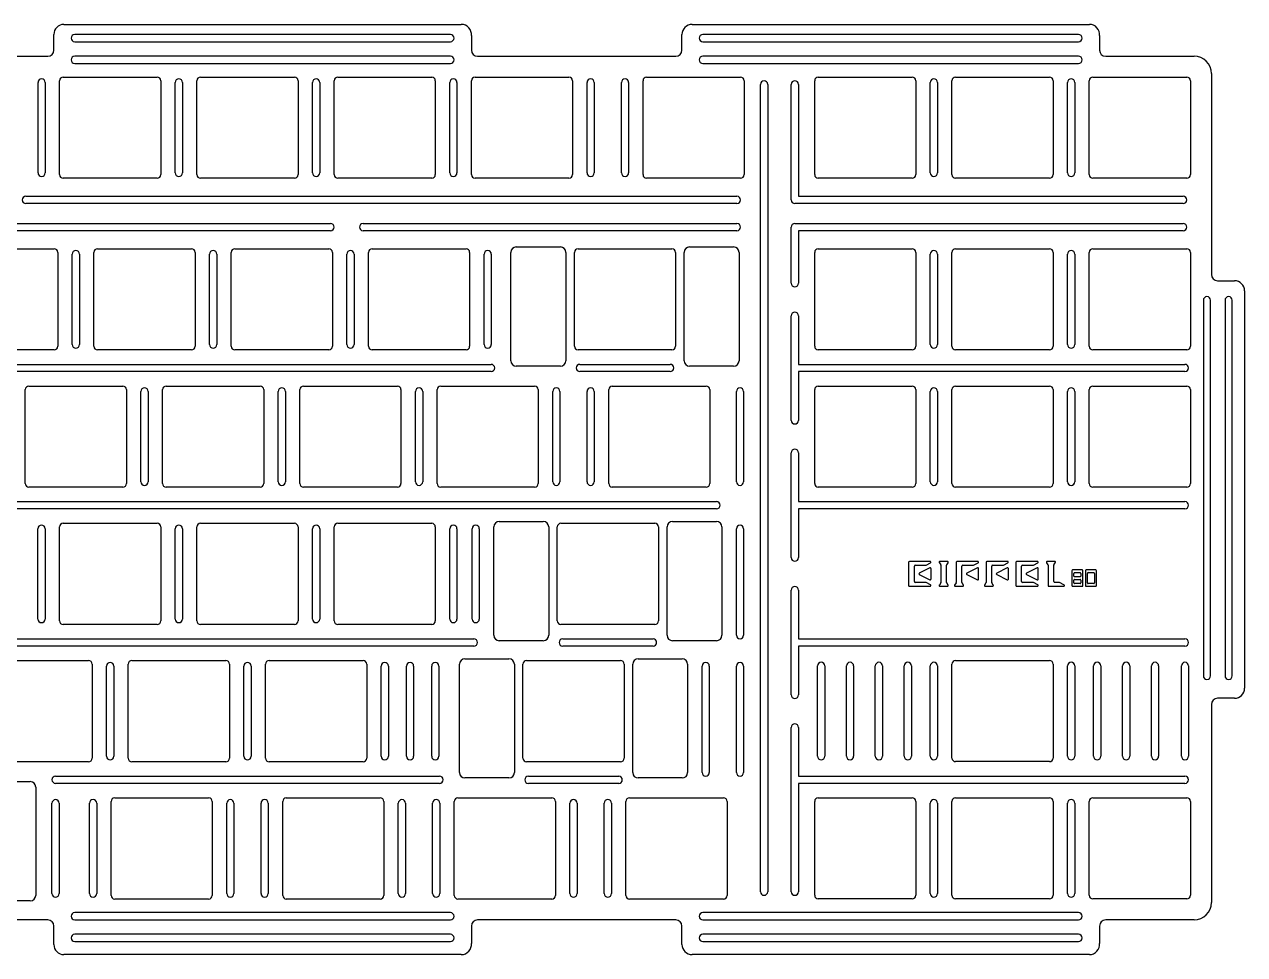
# Model space of a CAD drawing. Header units: inches. Extents: x 750 to 1517, y 67 to 386.
# Drawn here: x 938.1 to 1106.9, y 242.2 to 371 of the extents above; entities that cross this region are included whole.
import ezdxf

# ---------------------------------------------------------------- set-up
doc = ezdxf.new("R2010")
doc.units = ezdxf.units.IN
doc.header["$LTSCALE"] = 1.21
doc.header["$MEASUREMENT"] = 0
doc.layers.get('0').update_dxf_attribs({"linetype": 'CONTINUOUS'})

msp = doc.modelspace()

# ---------------------------------------------------------------- linework, layer by layer
at = {"color": 7, "linetype": 'Continuous'}
for p, q in [((943.53, 370.98), (998.53, 370.98)), ((1030.47, 370.98), (1085.47, 370.98)), ((942.13, 367.43), (942.13, 369.58)), ((997.02, 369.58), (945.02, 369.58)), ((945.02, 368.58), (997.02, 368.58)), ((999.92, 369.43), (999.92, 367.43)), ((1029.07, 367.43), (1029.07, 369.58)), ((1083.96, 369.58), (1031.96, 369.58)), ((1031.96, 368.58), (1083.96, 368.58)), ((1086.86, 369.42), (1086.86, 367.43)), ((915.84, 366.58), (941.28, 366.58)), ((997.02, 366.58), (945.02, 366.58)), ((1000.77, 366.58), (1028.22, 366.58)), ((1083.96, 366.58), (1031.96, 366.58)), ((1087.71, 366.58), (1099.94, 366.58)), ((945.02, 365.58), (997.02, 365.58)), ((1031.96, 365.58), (1083.96, 365.58)), ((942.93, 350.18), (942.93, 363.18)), ((943.43, 363.68), (956.43, 363.68)), ((956.93, 363.18), (956.93, 350.18)), ((961.93, 350.18), (961.93, 363.18)), ((962.43, 363.68), (975.43, 363.68)), ((975.93, 363.18), (975.93, 350.18)), ((980.93, 350.18), (980.93, 363.18)), ((981.43, 363.68), (994.43, 363.68)), ((994.93, 363.18), (994.93, 350.18)), ((999.93, 350.18), (999.93, 363.18)), ((1000.43, 363.68), (1013.43, 363.68)), ((1013.93, 363.18), (1013.93, 350.18)), ((1023.68, 350.18), (1023.68, 363.18)), ((1024.18, 363.68), (1037.18, 363.68)), ((1037.68, 363.18), (1037.68, 350.18)), ((1047.44, 350.18), (1047.44, 363.18)), ((1047.94, 363.68), (1060.94, 363.68)), ((1061.44, 363.18), (1061.44, 350.18)), ((1066.44, 350.18), (1066.44, 363.18)), ((1066.94, 363.68), (1079.94, 363.68)), ((1080.44, 363.18), (1080.44, 350.18)), ((1085.44, 350.18), (1085.44, 363.18)), ((1085.94, 363.68), (1098.94, 363.68)), ((1099.44, 363.18), (1099.44, 350.18)), ((1102.34, 364.18), (1102.34, 336.35)), ((939.94, 350.43), (939.94, 362.93)), ((940.94, 362.93), (940.94, 350.43)), ((958.93, 350.43), (958.93, 362.93)), ((959.93, 362.93), (959.93, 350.43)), ((977.93, 350.43), (977.93, 362.93)), ((978.93, 362.93), (978.93, 350.43)), ((996.93, 350.43), (996.93, 362.93)), ((997.93, 362.93), (997.93, 350.43)), ((1015.93, 350.43), (1015.93, 362.93)), ((1016.93, 362.93), (1016.93, 350.43)), ((1020.69, 350.43), (1020.69, 362.93)), ((1021.69, 362.93), (1021.69, 350.43)), ((1039.93, 250.93), (1039.93, 362.68)), ((1040.93, 362.68), (1040.93, 250.93)), ((1044.19, 346.68), (1044.19, 362.68)), ((1045.19, 362.68), (1045.19, 347.18)), ((1063.44, 350.43), (1063.44, 362.93)), ((1064.44, 362.93), (1064.44, 350.43)), ((1082.44, 350.43), (1082.44, 362.93)), ((1083.44, 362.93), (1083.44, 350.43)), ((956.43, 349.68), (943.43, 349.68)), ((975.43, 349.68), (962.43, 349.68)), ((994.43, 349.68), (981.43, 349.68)), ((1013.43, 349.68), (1000.43, 349.68)), ((1037.18, 349.68), (1024.18, 349.68)), ((1060.94, 349.68), (1047.94, 349.68)), ((1079.94, 349.68), (1066.94, 349.68)), ((1098.94, 349.68), (1085.94, 349.68)), ((938.26, 347.18), (1036.68, 347.18)), ((1045.19, 347.18), (1098.44, 347.18)), ((1036.68, 346.18), (938.26, 346.18)), ((1098.44, 346.18), (1044.69, 346.18)), ((891.59, 343.42), (980.43, 343.42)), ((984.93, 343.42), (1036.68, 343.42)), ((1044.19, 335.15), (1044.19, 342.92)), ((1044.69, 343.42), (1098.44, 343.42)), ((980.43, 342.42), (891.59, 342.42)), ((1036.68, 342.42), (984.93, 342.42)), ((1098.44, 342.42), (1045.19, 342.42)), ((1045.19, 342.42), (1045.19, 335.15)), ((929.18, 339.92), (942.18, 339.92)), ((948.18, 339.92), (961.18, 339.92)), ((967.18, 339.92), (980.18, 339.92)), ((986.18, 339.92), (999.18, 339.92)), ((1006.14, 340.17), (1012.24, 340.17)), ((1014.68, 339.92), (1027.68, 339.92)), ((1030.12, 340.17), (1036.22, 340.17)), ((1047.94, 339.92), (1060.94, 339.92)), ((1066.94, 339.92), (1079.94, 339.92)), ((1085.94, 339.92), (1098.94, 339.92)), ((942.68, 339.42), (942.68, 326.42)), ((944.68, 326.67), (944.68, 339.17)), ((945.68, 339.17), (945.68, 326.67)), ((947.68, 326.42), (947.68, 339.42)), ((961.68, 339.42), (961.68, 326.42)), ((963.68, 326.67), (963.68, 339.17)), ((964.68, 339.17), (964.68, 326.67)), ((966.68, 326.42), (966.68, 339.42)), ((980.68, 339.42), (980.68, 326.42)), ((982.68, 326.67), (982.68, 339.17)), ((983.68, 339.17), (983.68, 326.67)), ((985.68, 326.42), (985.68, 339.42)), ((999.68, 339.42), (999.68, 326.42)), ((1001.68, 326.67), (1001.68, 339.17)), ((1002.68, 339.17), (1002.68, 326.67)), ((1005.39, 324.42), (1005.39, 339.42)), ((1012.99, 339.42), (1012.99, 324.42)), ((1014.18, 326.42), (1014.18, 339.42)), ((1028.18, 339.42), (1028.18, 326.42)), ((1029.37, 324.42), (1029.37, 339.42)), ((1036.97, 339.42), (1036.97, 324.42)), ((1047.44, 326.42), (1047.44, 339.42)), ((1061.44, 339.42), (1061.44, 326.42)), ((1063.44, 326.67), (1063.44, 339.17)), ((1064.44, 339.17), (1064.44, 326.67)), ((1066.44, 326.42), (1066.44, 339.42)), ((1080.44, 339.42), (1080.44, 326.42)), ((1082.44, 326.67), (1082.44, 339.17)), ((1083.44, 339.17), (1083.44, 326.67)), ((1085.44, 326.42), (1085.44, 339.42)), ((1099.44, 339.42), (1099.44, 326.42)), ((1044.69, 334.65), (1044.69, 334.65)), ((1103.19, 335.5), (1105.54, 335.5)), ((1101.23, 332.8), (1101.23, 280.8)), ((1102.23, 280.8), (1102.23, 332.8)), ((1104.23, 332.8), (1104.23, 280.8)), ((1105.23, 280.8), (1105.23, 332.8)), ((1106.94, 334.1), (1106.94, 279.1)), ((1044.19, 316.17), (1044.19, 330.65)), ((1045.19, 330.65), (1045.19, 323.92)), ((942.18, 325.92), (929.18, 325.92)), ((961.18, 325.92), (948.18, 325.92)), ((980.18, 325.92), (967.18, 325.92)), ((999.18, 325.92), (986.18, 325.92)), ((1027.68, 325.92), (1014.68, 325.92)), ((1060.94, 325.92), (1047.94, 325.92)), ((1079.94, 325.92), (1066.94, 325.92)), ((1098.94, 325.92), (1085.94, 325.92)), ((927.18, 323.92), (1002.65, 323.92)), ((1002.65, 322.92), (927.18, 322.92)), ((1012.24, 323.67), (1006.14, 323.67)), ((1014.93, 323.92), (1027.43, 323.92)), ((1027.43, 322.92), (1014.93, 322.92)), ((1036.22, 323.67), (1030.12, 323.67)), ((1045.19, 323.92), (1098.69, 323.92)), ((1098.69, 322.92), (1045.19, 322.92)), ((1045.19, 322.92), (1045.19, 316.17)), ((938.68, 320.92), (951.68, 320.92)), ((957.68, 320.92), (970.68, 320.92)), ((976.68, 320.92), (989.68, 320.92)), ((995.68, 320.92), (1008.68, 320.92)), ((1019.43, 320.92), (1032.43, 320.92)), ((1047.94, 320.92), (1060.94, 320.92)), ((1066.94, 320.92), (1079.94, 320.92)), ((1085.94, 320.92), (1098.94, 320.92)), ((938.18, 307.42), (938.18, 320.42)), ((952.18, 320.42), (952.18, 307.42)), ((954.18, 307.67), (954.18, 320.17)), ((955.18, 320.17), (955.18, 307.67)), ((957.18, 307.42), (957.18, 320.42)), ((971.18, 320.42), (971.18, 307.42)), ((973.18, 307.67), (973.18, 320.17)), ((974.18, 320.17), (974.18, 307.67)), ((976.18, 307.42), (976.18, 320.42)), ((990.18, 320.42), (990.18, 307.42)), ((992.18, 307.67), (992.18, 320.17)), ((993.18, 320.17), (993.18, 307.67)), ((995.18, 307.42), (995.18, 320.42)), ((1009.18, 320.42), (1009.18, 307.42)), ((1011.18, 307.67), (1011.18, 320.17)), ((1012.18, 320.17), (1012.18, 307.67)), ((1015.93, 307.67), (1015.93, 320.17)), ((1016.93, 320.17), (1016.93, 307.67)), ((1018.93, 307.42), (1018.93, 320.42)), ((1032.93, 320.42), (1032.93, 307.42)), ((1036.6, 307.67), (1036.6, 320.17)), ((1037.6, 320.17), (1037.6, 307.67)), ((1047.44, 307.42), (1047.44, 320.42)), ((1061.44, 320.42), (1061.44, 307.42)), ((1063.44, 307.67), (1063.44, 320.17)), ((1064.44, 320.17), (1064.44, 307.67)), ((1066.44, 307.42), (1066.44, 320.42)), ((1080.44, 320.42), (1080.44, 307.42)), ((1082.44, 307.67), (1082.44, 320.17)), ((1083.44, 320.17), (1083.44, 307.67)), ((1085.44, 307.42), (1085.44, 320.42)), ((1099.44, 320.42), (1099.44, 307.42)), ((1044.19, 297.17), (1044.19, 311.67)), ((1045.19, 311.67), (1045.19, 304.92)), ((951.68, 306.92), (938.68, 306.92)), ((970.68, 306.92), (957.68, 306.92)), ((989.68, 306.92), (976.68, 306.92)), ((1008.68, 306.92), (995.68, 306.92)), ((1032.43, 306.92), (1019.43, 306.92)), ((1060.94, 306.92), (1047.94, 306.92)), ((1079.94, 306.92), (1066.94, 306.92)), ((1098.94, 306.92), (1085.94, 306.92)), ((887.18, 304.92), (1033.85, 304.92)), ((1045.19, 304.92), (1098.69, 304.92)), ((1033.85, 303.92), (887.18, 303.92)), ((1098.69, 303.92), (1045.19, 303.92)), ((1045.19, 303.92), (1045.19, 297.17)), ((939.93, 288.67), (939.93, 301.17)), ((940.93, 301.17), (940.93, 288.67)), ((942.93, 288.42), (942.93, 301.42)), ((943.43, 301.92), (956.43, 301.92)), ((956.93, 301.42), (956.93, 288.42)), ((958.93, 288.67), (958.93, 301.17)), ((959.93, 301.17), (959.93, 288.67)), ((961.93, 288.42), (961.93, 301.42)), ((962.43, 301.92), (975.43, 301.92)), ((975.93, 301.42), (975.93, 288.42)), ((977.93, 288.67), (977.93, 301.17)), ((978.93, 301.17), (978.93, 288.67)), ((980.93, 288.42), (980.93, 301.42)), ((981.43, 301.92), (994.43, 301.92)), ((994.93, 301.42), (994.93, 288.42)), ((996.93, 288.67), (996.93, 301.17)), ((997.93, 301.17), (997.93, 288.67)), ((1000.02, 288.67), (1000.02, 301.17)), ((1001.02, 301.17), (1001.02, 288.67)), ((1003.02, 286.42), (1003.02, 301.42)), ((1003.77, 302.17), (1009.87, 302.17)), ((1010.62, 301.42), (1010.62, 286.42)), ((1011.81, 288.42), (1011.81, 301.42)), ((1012.31, 301.92), (1025.31, 301.92)), ((1025.81, 301.42), (1025.81, 288.42)), ((1027, 286.42), (1027, 301.42)), ((1027.75, 302.17), (1033.85, 302.17)), ((1034.6, 301.42), (1034.6, 286.42)), ((1036.6, 286.42), (1036.6, 301.17)), ((1037.6, 301.17), (1037.6, 286.42)), ((1060.44, 296.53), (1060.44, 293.32)), ((1063.42, 296.64), (1060.55, 296.64)), ((1061.23, 293.85), (1061.23, 296)), ((1061.34, 296.11), (1062.81, 296.11)), ((1063.38, 295.75), (1061.92, 295.02)), ((1062.86, 296.13), (1063.47, 296.43)), ((1063.54, 294.19), (1063.54, 295.65)), ((1064.69, 296.47), (1064.88, 296.19)), ((1065.81, 296.64), (1064.78, 296.64)), ((1064.9, 296.13), (1064.9, 293.72)), ((1065.69, 293.72), (1065.69, 296.13)), ((1065.71, 296.19), (1065.9, 296.47)), ((1067.02, 296.53), (1067.02, 293.72)), ((1070.01, 296.64), (1067.13, 296.64)), ((1067.81, 293.72), (1067.81, 296)), ((1067.93, 296.11), (1069.39, 296.11)), ((1069.96, 295.75), (1068.5, 295.02)), ((1069.44, 296.13), (1070.06, 296.43)), ((1070.12, 294.19), (1070.12, 295.65)), ((1071.15, 296.53), (1071.15, 293.72)), ((1074.13, 296.64), (1071.26, 296.64)), ((1071.94, 293.72), (1071.94, 296)), ((1072.05, 296.11), (1073.52, 296.11)), ((1074.08, 295.75), (1072.63, 295.02)), ((1073.57, 296.13), (1074.18, 296.43)), ((1074.25, 294.19), (1074.25, 295.65)), ((1075.28, 296.53), (1075.28, 293.32)), ((1078.26, 296.64), (1075.39, 296.64)), ((1076.07, 293.85), (1076.07, 296)), ((1076.18, 296.11), (1077.65, 296.11)), ((1078.21, 295.75), (1076.75, 295.02)), ((1077.7, 296.13), (1078.31, 296.43)), ((1078.37, 294.19), (1078.37, 295.65)), ((1079.52, 296.47), (1079.71, 296.19)), ((1080.65, 296.64), (1079.62, 296.64)), ((1079.73, 296.13), (1079.73, 293.32)), ((1080.53, 293.85), (1080.53, 296.13)), ((1080.55, 296.19), (1080.74, 296.47)), ((1061.92, 294.82), (1063.38, 294.09)), ((1068.5, 294.82), (1069.96, 294.09)), ((1072.63, 294.82), (1074.08, 294.09)), ((1076.75, 294.82), (1078.21, 294.09)), ((1083.03, 295.36), (1083.03, 293.32)), ((1084.45, 295.47), (1083.14, 295.47)), ((1083.3, 294.62), (1083.3, 294.99)), ((1083.3, 293.69), (1083.3, 294.05)), ((1083.41, 295.1), (1084.17, 295.1)), ((1084.17, 294.51), (1083.41, 294.51)), ((1083.41, 294.16), (1084.17, 294.16)), ((1084.28, 294.99), (1084.28, 294.62)), ((1084.28, 294.05), (1084.28, 293.69)), ((1084.56, 293.32), (1084.56, 295.36)), ((1084.91, 295.36), (1084.91, 293.32)), ((1086.33, 295.47), (1085.02, 295.47)), ((1085.18, 293.69), (1085.18, 294.99)), ((1085.29, 295.1), (1086.05, 295.1)), ((1086.17, 294.99), (1086.17, 293.69)), ((1086.44, 293.32), (1086.44, 295.36)), ((1044.19, 278.17), (1044.19, 292.67)), ((1045.19, 292.67), (1045.19, 285.92)), ((1060.55, 293.2), (1063.42, 293.2)), ((1062.81, 293.73), (1061.34, 293.73)), ((1063.47, 293.42), (1062.86, 293.72)), ((1064.88, 293.66), (1064.69, 293.38)), ((1064.78, 293.2), (1065.81, 293.2)), ((1065.9, 293.38), (1065.71, 293.66)), ((1067, 293.66), (1066.81, 293.38)), ((1066.9, 293.2), (1067.93, 293.2)), ((1068.02, 293.38), (1067.83, 293.66)), ((1071.13, 293.66), (1070.94, 293.38)), ((1071.03, 293.2), (1072.06, 293.2)), ((1072.15, 293.38), (1071.96, 293.66)), ((1075.39, 293.2), (1078.26, 293.2)), ((1077.65, 293.73), (1076.18, 293.73)), ((1078.31, 293.42), (1077.7, 293.72)), ((1079.85, 293.2), (1081.89, 293.2)), ((1081.27, 293.73), (1080.64, 293.73)), ((1081.94, 293.42), (1081.32, 293.72)), ((1083.14, 293.2), (1084.45, 293.2)), ((1084.17, 293.58), (1083.41, 293.58)), ((1085.02, 293.2), (1086.33, 293.2)), ((1086.05, 293.58), (1085.29, 293.58)), ((956.43, 287.92), (943.43, 287.92)), ((975.43, 287.92), (962.43, 287.92)), ((994.43, 287.92), (981.43, 287.92)), ((1025.31, 287.92), (1012.31, 287.92)), ((927.18, 285.92), (1000.27, 285.92)), ((1009.87, 285.67), (1003.77, 285.67)), ((1012.56, 285.92), (1025.06, 285.92)), ((1033.85, 285.67), (1027.75, 285.67)), ((1045.19, 285.92), (1098.69, 285.92)), ((1000.27, 284.92), (927.18, 284.92)), ((1025.06, 284.92), (1012.56, 284.92)), ((1098.69, 284.92), (1045.19, 284.92)), ((1045.19, 284.92), (1045.19, 278.17)), ((933.93, 282.92), (946.93, 282.92)), ((947.43, 282.42), (947.43, 269.42)), ((949.43, 269.67), (949.43, 282.17)), ((950.43, 282.17), (950.43, 269.67)), ((952.43, 269.42), (952.43, 282.42)), ((952.93, 282.92), (965.93, 282.92)), ((966.43, 282.42), (966.43, 269.42)), ((968.43, 269.67), (968.43, 282.17)), ((969.43, 282.17), (969.43, 269.67)), ((971.43, 269.42), (971.43, 282.42)), ((971.93, 282.92), (984.93, 282.92)), ((985.43, 282.42), (985.43, 269.42)), ((987.43, 269.67), (987.43, 282.17)), ((988.43, 282.17), (988.43, 269.67)), ((990.93, 269.67), (990.93, 282.17)), ((991.93, 282.17), (991.93, 269.67)), ((994.43, 269.67), (994.43, 282.17)), ((995.43, 282.17), (995.43, 269.67)), ((998.27, 267.42), (998.27, 282.42)), ((999.02, 283.17), (1005.12, 283.17)), ((1005.87, 282.42), (1005.87, 267.42)), ((1007.06, 269.42), (1007.06, 282.42)), ((1007.56, 282.92), (1020.56, 282.92)), ((1021.06, 282.42), (1021.06, 269.42)), ((1022.25, 267.42), (1022.25, 282.42)), ((1023, 283.17), (1029.1, 283.17)), ((1029.85, 282.42), (1029.85, 267.42)), ((1031.85, 267.42), (1031.85, 282.17)), ((1032.85, 282.17), (1032.85, 267.42)), ((1036.6, 267.42), (1036.6, 282.17)), ((1037.6, 282.17), (1037.6, 267.42)), ((1047.83, 269.68), (1047.83, 282.18)), ((1048.83, 282.18), (1048.83, 269.68)), ((1051.83, 269.68), (1051.83, 282.18)), ((1052.83, 282.18), (1052.83, 269.68)), ((1055.83, 269.68), (1055.83, 282.18)), ((1056.83, 282.18), (1056.83, 269.68)), ((1059.83, 269.68), (1059.83, 282.18)), ((1060.83, 282.18), (1060.83, 269.68)), ((1063.44, 269.68), (1063.44, 282.18)), ((1064.44, 282.18), (1064.44, 269.68)), ((1066.44, 269.43), (1066.44, 282.43)), ((1066.94, 282.93), (1079.94, 282.93)), ((1080.44, 282.43), (1080.44, 269.43)), ((1082.44, 269.68), (1082.44, 282.18)), ((1083.44, 282.18), (1083.44, 269.68)), ((1086.04, 269.68), (1086.04, 282.18)), ((1087.04, 282.18), (1087.04, 269.68)), ((1090.04, 269.68), (1090.04, 282.18)), ((1091.04, 282.18), (1091.04, 269.68)), ((1094.04, 269.68), (1094.04, 282.18)), ((1095.04, 282.18), (1095.04, 269.68)), ((1098.19, 269.68), (1098.19, 282.18)), ((1099.19, 282.18), (1099.19, 269.68)), ((1105.54, 277.7), (1103.19, 277.7)), ((1102.34, 276.85), (1102.34, 249.43)), ((1044.19, 250.93), (1044.19, 273.67)), ((1045.19, 273.67), (1045.19, 266.93)), ((946.93, 268.92), (933.93, 268.92)), ((965.93, 268.92), (952.93, 268.92)), ((984.93, 268.92), (971.93, 268.92)), ((1020.56, 268.92), (1007.56, 268.92)), ((1079.94, 268.93), (1066.94, 268.93)), ((942.37, 266.93), (995.52, 266.93)), ((1007.81, 266.92), (1020.31, 266.92)), ((1045.19, 266.93), (1098.69, 266.93)), ((932.77, 266.17), (938.87, 266.17)), ((939.62, 265.42), (939.62, 250.42)), ((995.52, 265.93), (942.37, 265.93)), ((1005.12, 266.67), (999.02, 266.67)), ((1020.31, 265.92), (1007.81, 265.92)), ((1029.1, 266.67), (1023, 266.67)), ((1098.69, 265.93), (1045.19, 265.93)), ((1045.19, 265.93), (1045.19, 250.93)), ((950.56, 263.92), (963.56, 263.92)), ((974.31, 263.92), (987.31, 263.92)), ((998.06, 263.92), (1011.06, 263.92)), ((1021.81, 263.92), (1034.81, 263.92)), ((1047.94, 263.93), (1060.94, 263.93)), ((1066.94, 263.93), (1079.94, 263.93)), ((1085.94, 263.93), (1098.94, 263.93)), ((941.87, 250.67), (941.87, 263.17)), ((942.87, 263.17), (942.87, 250.67)), ((947.06, 250.68), (947.06, 263.18)), ((948.06, 263.18), (948.06, 250.68)), ((950.06, 250.42), (950.06, 263.42)), ((964.06, 263.42), (964.06, 250.42)), ((966.06, 250.67), (966.06, 263.17)), ((967.06, 263.17), (967.06, 250.67)), ((970.81, 250.68), (970.81, 263.18)), ((971.81, 263.18), (971.81, 250.68)), ((973.81, 250.42), (973.81, 263.42)), ((987.81, 263.42), (987.81, 250.42)), ((989.81, 250.67), (989.81, 263.17)), ((990.81, 263.17), (990.81, 250.67)), ((994.56, 250.68), (994.56, 263.18)), ((995.56, 263.18), (995.56, 250.68)), ((997.56, 250.42), (997.56, 263.42)), ((1011.56, 263.42), (1011.56, 250.42)), ((1013.56, 250.67), (1013.56, 263.17)), ((1014.56, 263.17), (1014.56, 250.67)), ((1018.31, 250.68), (1018.31, 263.18)), ((1019.31, 263.18), (1019.31, 250.68)), ((1021.31, 250.42), (1021.31, 263.42)), ((1035.31, 263.42), (1035.31, 250.42)), ((1047.44, 250.43), (1047.44, 263.43)), ((1061.44, 263.43), (1061.44, 250.43)), ((1063.44, 250.68), (1063.44, 263.18)), ((1064.44, 263.18), (1064.44, 250.68)), ((1066.44, 250.43), (1066.44, 263.43)), ((1080.44, 263.43), (1080.44, 250.43)), ((1082.44, 250.68), (1082.44, 263.18)), ((1083.44, 263.18), (1083.44, 250.68)), ((1085.44, 250.43), (1085.44, 263.43)), ((1099.44, 263.43), (1099.44, 250.43)), ((938.87, 249.67), (932.77, 249.67)), ((963.56, 249.92), (950.56, 249.92)), ((987.31, 249.92), (974.31, 249.92)), ((1011.06, 249.92), (998.06, 249.92)), ((1034.81, 249.92), (1021.81, 249.92)), ((1060.94, 249.93), (1047.94, 249.93)), ((1079.94, 249.93), (1066.94, 249.93)), ((1098.94, 249.93), (1085.94, 249.93)), ((941.28, 247.03), (915.84, 247.03)), ((997.02, 248.03), (945.02, 248.03)), ((945.02, 247.03), (997.02, 247.03)), ((1028.22, 247.03), (1000.77, 247.03)), ((1083.96, 248.03), (1031.96, 248.03)), ((1031.96, 247.03), (1083.96, 247.03)), ((1099.94, 247.03), (1087.71, 247.03)), ((942.13, 243.63), (942.13, 246.18)), ((997.02, 245.03), (945.02, 245.03)), ((999.92, 246.18), (999.92, 243.78)), ((1029.07, 243.63), (1029.07, 246.18)), ((1083.96, 245.03), (1031.96, 245.03)), ((1086.86, 246.18), (1086.86, 243.78)), ((945.02, 244.03), (997.02, 244.03)), ((1031.96, 244.03), (1083.96, 244.03)), ((998.53, 242.23), (943.53, 242.23)), ((1085.47, 242.23), (1030.47, 242.23))]:
    msp.add_line(p, q, dxfattribs=at)
for centre, radius, start, end in [((943.53, 369.58), 1.4, 90, 180), ((998.53, 369.58), 1.4, 353.7976, 90), ((1030.47, 369.58), 1.4, 90, 180), ((1085.47, 369.58), 1.4, 354.0081, 90), ((945.02, 369.08), 0.5, 90, 270), ((997.02, 369.08), 0.5, 270, 90), ((1031.96, 369.08), 0.5, 90, 270), ((1083.96, 369.08), 0.5, 270, 90), ((941.28, 367.43), 0.85, 270, 0), ((945.02, 366.08), 0.5, 90, 270), ((997.02, 366.08), 0.5, 270, 90), ((1000.77, 367.43), 0.85, 180, 270), ((1028.22, 367.43), 0.85, 270, 0), ((1031.96, 366.08), 0.5, 90, 270), ((1083.96, 366.08), 0.5, 270, 90), ((1087.71, 367.43), 0.85, 180, 270), ((1099.94, 364.18), 2.4, 0, 90), ((940.44, 362.93), 0.5, 0, 180), ((943.43, 363.18), 0.5, 90, 180), ((956.43, 363.18), 0.5, 0, 90), ((959.43, 362.93), 0.5, 0, 180), ((962.43, 363.18), 0.5, 90, 180), ((975.43, 363.18), 0.5, 0, 90), ((978.43, 362.93), 0.5, 0, 180), ((981.43, 363.18), 0.5, 90, 180), ((994.43, 363.18), 0.5, 0, 90), ((997.43, 362.93), 0.5, 0, 180), ((1000.43, 363.18), 0.5, 90, 180), ((1013.43, 363.18), 0.5, 0, 90), ((1016.43, 362.93), 0.5, 0, 180), ((1021.19, 362.93), 0.5, 0, 180), ((1024.18, 363.18), 0.5, 90, 180), ((1037.18, 363.18), 0.5, 0, 90), ((1040.43, 362.68), 0.5, 0, 180), ((1044.69, 362.68), 0.5, 0, 180), ((1047.94, 363.18), 0.5, 90, 180), ((1060.94, 363.18), 0.5, 0, 90), ((1063.94, 362.93), 0.5, 0, 180), ((1066.94, 363.18), 0.5, 90, 180), ((1079.94, 363.18), 0.5, 0, 90), ((1082.94, 362.93), 0.5, 0, 180), ((1085.94, 363.18), 0.5, 90, 180), ((1098.94, 363.18), 0.5, 0, 90), ((940.44, 350.43), 0.5, 180, 0), ((943.43, 350.18), 0.5, 180, 270), ((956.43, 350.18), 0.5, 270, 0), ((959.43, 350.43), 0.5, 180, 0), ((962.43, 350.18), 0.5, 180, 270), ((975.43, 350.18), 0.5, 270, 0), ((978.43, 350.43), 0.5, 180, 0), ((981.43, 350.18), 0.5, 180, 270), ((994.43, 350.18), 0.5, 270, 0), ((997.43, 350.43), 0.5, 180, 0), ((1000.43, 350.18), 0.5, 180, 270), ((1013.43, 350.18), 0.5, 270, 0), ((1016.43, 350.43), 0.5, 180, 0), ((1021.19, 350.43), 0.5, 180, 0), ((1024.18, 350.18), 0.5, 180, 270), ((1037.18, 350.18), 0.5, 270, 0), ((1047.94, 350.18), 0.5, 180, 270), ((1060.94, 350.18), 0.5, 270, 0), ((1063.94, 350.43), 0.5, 180, 0), ((1066.94, 350.18), 0.5, 180, 270), ((1079.94, 350.18), 0.5, 270, 0), ((1082.94, 350.43), 0.5, 180, 0), ((1085.94, 350.18), 0.5, 180, 270), ((1098.94, 350.18), 0.5, 270, 0), ((938.26, 346.68), 0.5, 90, 270), ((1036.68, 346.68), 0.5, 270, 90), ((1044.69, 346.68), 0.5, 180, 270), ((1098.44, 346.68), 0.5, 270, 90), ((980.43, 342.92), 0.5, 270, 90), ((984.93, 342.92), 0.5, 90, 270), ((1036.68, 342.92), 0.5, 270, 90), ((1044.69, 342.92), 0.5, 90, 180), ((1098.44, 342.92), 0.5, 270, 90), ((942.18, 339.42), 0.5, 0, 90), ((945.18, 339.17), 0.5, 0, 180), ((948.18, 339.42), 0.5, 90, 180), ((961.18, 339.42), 0.5, 0, 90), ((964.18, 339.17), 0.5, 0, 180), ((967.18, 339.42), 0.5, 90, 180), ((980.18, 339.42), 0.5, 0, 90), ((983.18, 339.17), 0.5, 0, 180), ((986.18, 339.42), 0.5, 90, 180), ((999.18, 339.42), 0.5, 0, 90), ((1002.18, 339.17), 0.5, 0, 180), ((1006.14, 339.42), 0.75, 90, 180), ((1012.24, 339.42), 0.75, 0, 90), ((1014.68, 339.42), 0.5, 90, 180), ((1027.68, 339.42), 0.5, 0, 90), ((1030.12, 339.42), 0.75, 90, 180), ((1036.22, 339.42), 0.75, 0, 90), ((1047.94, 339.42), 0.5, 90, 180), ((1060.94, 339.42), 0.5, 0, 90), ((1063.94, 339.17), 0.5, 0, 180), ((1066.94, 339.42), 0.5, 90, 180), ((1079.94, 339.42), 0.5, 0, 90), ((1082.94, 339.17), 0.5, 0, 180), ((1085.94, 339.42), 0.5, 90, 180), ((1098.94, 339.42), 0.5, 0, 90), ((1103.19, 336.35), 0.85, 180, 270), ((1044.69, 335.15), 0.5, 180, 270), ((1044.69, 335.15), 0.5, 270, 0), ((1105.54, 334.1), 1.4, 0, 90), ((1101.73, 332.8), 0.5, 0, 180), ((1104.73, 332.8), 0.5, 0, 180), ((1044.69, 330.65), 0.5, 0, 180), ((942.18, 326.42), 0.5, 270, 0), ((945.18, 326.67), 0.5, 180, 0), ((948.18, 326.42), 0.5, 180, 270), ((961.18, 326.42), 0.5, 270, 0), ((964.18, 326.67), 0.5, 180, 0), ((967.18, 326.42), 0.5, 180, 270), ((980.18, 326.42), 0.5, 270, 0), ((983.18, 326.67), 0.5, 180, 0), ((986.18, 326.42), 0.5, 180, 270), ((999.18, 326.42), 0.5, 270, 0), ((1002.18, 326.67), 0.5, 180, 0), ((1014.68, 326.42), 0.5, 180, 270), ((1027.68, 326.42), 0.5, 270, 0), ((1047.94, 326.42), 0.5, 180, 270), ((1060.94, 326.42), 0.5, 270, 0), ((1063.94, 326.67), 0.5, 180, 0), ((1066.94, 326.42), 0.5, 180, 270), ((1079.94, 326.42), 0.5, 270, 0), ((1082.94, 326.67), 0.5, 180, 0), ((1085.94, 326.42), 0.5, 180, 270), ((1098.94, 326.42), 0.5, 270, 0), ((1006.14, 324.42), 0.75, 180, 270), ((1012.24, 324.42), 0.75, 270, 0), ((1030.12, 324.42), 0.75, 180, 270), ((1036.22, 324.42), 0.75, 270, 0), ((1002.65, 323.42), 0.5, 270, 90), ((1014.93, 323.42), 0.5, 90, 270), ((1027.43, 323.42), 0.5, 270, 90), ((1098.69, 323.42), 0.5, 270, 90), ((938.68, 320.42), 0.5, 90, 180), ((951.68, 320.42), 0.5, 0, 90), ((957.68, 320.42), 0.5, 90, 180), ((970.68, 320.42), 0.5, 0, 90), ((976.68, 320.42), 0.5, 90, 180), ((989.68, 320.42), 0.5, 0, 90), ((995.68, 320.42), 0.5, 90, 180), ((1008.68, 320.42), 0.5, 0, 90), ((1019.43, 320.42), 0.5, 90, 180), ((1032.43, 320.42), 0.5, 0, 90), ((1047.94, 320.42), 0.5, 90, 180), ((1060.94, 320.42), 0.5, 0, 90), ((1066.94, 320.42), 0.5, 90, 180), ((1079.94, 320.42), 0.5, 0, 90), ((1085.94, 320.42), 0.5, 90, 180), ((1098.94, 320.42), 0.5, 0, 90), ((954.68, 320.17), 0.5, 0, 180), ((973.68, 320.17), 0.5, 0, 180), ((992.68, 320.17), 0.5, 0, 180), ((1011.68, 320.17), 0.5, 0, 180), ((1016.43, 320.17), 0.5, 0, 180), ((1037.1, 320.17), 0.5, 0, 180), ((1063.94, 320.17), 0.5, 0, 180), ((1082.94, 320.17), 0.5, 0, 180), ((1044.69, 316.17), 0.5, 180, 0), ((1044.69, 311.67), 0.5, 0, 180), ((938.68, 307.42), 0.5, 180, 270), ((951.68, 307.42), 0.5, 270, 0), ((954.68, 307.67), 0.5, 180, 0), ((957.68, 307.42), 0.5, 180, 270), ((970.68, 307.42), 0.5, 270, 0), ((973.68, 307.67), 0.5, 180, 0), ((976.68, 307.42), 0.5, 180, 270), ((989.68, 307.42), 0.5, 270, 0), ((992.68, 307.67), 0.5, 180, 0), ((995.68, 307.42), 0.5, 180, 270), ((1008.68, 307.42), 0.5, 270, 0), ((1011.68, 307.67), 0.5, 180, 0), ((1016.43, 307.67), 0.5, 180, 0), ((1019.43, 307.42), 0.5, 180, 270), ((1032.43, 307.42), 0.5, 270, 0), ((1037.1, 307.67), 0.5, 180, 0), ((1047.94, 307.42), 0.5, 180, 270), ((1060.94, 307.42), 0.5, 270, 0), ((1063.94, 307.67), 0.5, 180, 0), ((1066.94, 307.42), 0.5, 180, 270), ((1079.94, 307.42), 0.5, 270, 0), ((1082.94, 307.67), 0.5, 180, 0), ((1085.94, 307.42), 0.5, 180, 270), ((1098.94, 307.42), 0.5, 270, 0), ((1033.85, 304.42), 0.5, 270, 90), ((1098.69, 304.42), 0.5, 270, 90), ((940.43, 301.17), 0.5, 0, 180), ((943.43, 301.42), 0.5, 90, 180), ((956.43, 301.42), 0.5, 0, 90), ((959.43, 301.17), 0.5, 0, 180), ((962.43, 301.42), 0.5, 90, 180), ((975.43, 301.42), 0.5, 0, 90), ((978.43, 301.17), 0.5, 0, 180), ((981.43, 301.42), 0.5, 90, 180), ((994.43, 301.42), 0.5, 0, 90), ((997.43, 301.17), 0.5, 0, 180), ((1000.52, 301.17), 0.5, 0, 180), ((1003.77, 301.42), 0.75, 90, 180), ((1009.87, 301.42), 0.75, 0, 90), ((1012.31, 301.42), 0.5, 90, 180), ((1025.31, 301.42), 0.5, 0, 90), ((1027.75, 301.42), 0.75, 90, 180), ((1033.85, 301.42), 0.75, 0, 90), ((1037.1, 301.17), 0.5, 0, 180), ((1044.69, 297.17), 0.5, 180, 0), ((1060.55, 296.53), 0.111, 90, 180), ((1061.34, 296), 0.111, 90, 180), ((1062.81, 296.23), 0.111, 270, 296.5651), ((1063.42, 295.65), 0.111, 0, 116.5651), ((1063.42, 296.53), 0.111, 296.5651, 90), ((1064.78, 296.53), 0.111, 90, 214.5085), ((1064.79, 296.13), 0.111, 0, 34.5085), ((1065.8, 296.13), 0.111, 145.4915, 180), ((1065.81, 296.53), 0.111, 325.4915, 90), ((1067.13, 296.53), 0.111, 90, 180), ((1067.93, 296), 0.111, 90, 180), ((1069.39, 296.23), 0.111, 270, 296.5651), ((1070.01, 295.65), 0.111, 0, 116.5651), ((1070.01, 296.53), 0.111, 296.5651, 90), ((1071.26, 296.53), 0.111, 90, 180), ((1072.05, 296), 0.111, 90, 180), ((1073.52, 296.23), 0.111, 270, 296.5651), ((1074.13, 295.65), 0.111, 0, 116.5651), ((1074.13, 296.53), 0.111, 296.5651, 90), ((1075.39, 296.53), 0.111, 90, 180), ((1076.18, 296), 0.111, 90, 180), ((1077.65, 296.23), 0.111, 270, 296.5651), ((1078.26, 295.65), 0.111, 0, 116.5651), ((1078.26, 296.53), 0.111, 296.5651, 90), ((1079.62, 296.53), 0.111, 90, 214.5085), ((1079.62, 296.13), 0.111, 0, 34.5085), ((1080.64, 296.13), 0.111, 145.4915, 180), ((1080.65, 296.53), 0.111, 325.4915, 90), ((1061.97, 294.92), 0.111, 116.5651, 243.4349), ((1063.42, 294.19), 0.111, 243.4349, 0), ((1068.55, 294.92), 0.111, 116.5651, 243.4349), ((1070.01, 294.19), 0.111, 243.4349, 0), ((1072.68, 294.92), 0.111, 116.5651, 243.4349), ((1074.13, 294.19), 0.111, 243.4349, 0), ((1076.8, 294.92), 0.111, 116.5651, 243.4349), ((1078.26, 294.19), 0.111, 243.4349, 0), ((1083.14, 295.36), 0.111, 90, 180), ((1083.41, 294.99), 0.111, 90, 180), ((1083.41, 294.62), 0.111, 180, 270), ((1083.41, 294.05), 0.111, 90, 180), ((1084.17, 294.99), 0.111, 0, 90), ((1084.17, 294.62), 0.111, 270, 0), ((1084.17, 294.05), 0.111, 0, 90), ((1084.45, 295.36), 0.111, 0, 90), ((1085.02, 295.36), 0.111, 90, 180), ((1085.29, 294.99), 0.111, 90, 180), ((1086.05, 294.99), 0.111, 0, 90), ((1086.33, 295.36), 0.111, 0, 90), ((1044.69, 292.67), 0.5, 0, 180), ((1060.55, 293.32), 0.111, 180, 270), ((1061.34, 293.85), 0.111, 180, 270), ((1062.81, 293.62), 0.111, 63.4349, 90), ((1063.42, 293.32), 0.111, 270, 63.4349), ((1064.78, 293.32), 0.111, 145.4915, 270), ((1064.79, 293.72), 0.111, 325.4915, 0), ((1065.8, 293.72), 0.111, 180, 214.5085), ((1065.81, 293.32), 0.111, 270, 34.5085), ((1066.9, 293.32), 0.111, 145.4915, 270), ((1066.91, 293.72), 0.111, 325.4915, 0), ((1067.93, 293.72), 0.111, 180, 214.5085), ((1067.93, 293.32), 0.111, 270, 34.5085), ((1071.03, 293.32), 0.111, 145.4915, 270), ((1071.04, 293.72), 0.111, 325.4915, 0), ((1072.05, 293.72), 0.111, 180, 214.5085), ((1072.06, 293.32), 0.111, 270, 34.5085), ((1075.39, 293.32), 0.111, 180, 270), ((1076.18, 293.85), 0.111, 180, 270), ((1077.65, 293.62), 0.111, 63.4349, 90), ((1078.26, 293.32), 0.111, 270, 63.4349), ((1079.85, 293.32), 0.111, 180, 270), ((1080.64, 293.85), 0.111, 180, 270), ((1081.27, 293.62), 0.111, 63.4349, 90), ((1081.89, 293.32), 0.111, 270, 63.4349), ((1083.14, 293.32), 0.111, 180, 270), ((1083.41, 293.69), 0.111, 180, 270), ((1084.17, 293.69), 0.111, 270, 0), ((1084.45, 293.32), 0.111, 270, 0), ((1085.02, 293.32), 0.111, 180, 270), ((1085.29, 293.69), 0.111, 180, 270), ((1086.05, 293.69), 0.111, 270, 0), ((1086.33, 293.32), 0.111, 270, 0), ((940.43, 288.67), 0.5, 180, 0), ((943.43, 288.42), 0.5, 180, 270), ((956.43, 288.42), 0.5, 270, 0), ((959.43, 288.67), 0.5, 180, 0), ((962.43, 288.42), 0.5, 180, 270), ((975.43, 288.42), 0.5, 270, 0), ((978.43, 288.67), 0.5, 180, 0), ((981.43, 288.42), 0.5, 180, 270), ((994.43, 288.42), 0.5, 270, 0), ((997.43, 288.67), 0.5, 180, 0), ((1000.52, 288.67), 0.5, 180, 0), ((1012.31, 288.42), 0.5, 180, 270), ((1025.31, 288.42), 0.5, 270, 0), ((1000.27, 285.42), 0.5, 270, 90), ((1003.77, 286.42), 0.75, 180, 270), ((1009.87, 286.42), 0.75, 270, 0), ((1012.56, 285.42), 0.5, 90, 270), ((1025.06, 285.42), 0.5, 270, 90), ((1027.75, 286.42), 0.75, 180, 270), ((1033.85, 286.42), 0.75, 270, 0), ((1037.1, 286.42), 0.5, 180, 0), ((1098.69, 285.42), 0.5, 270, 90), ((946.93, 282.42), 0.5, 0, 90), ((949.93, 282.17), 0.5, 0, 180), ((952.93, 282.42), 0.5, 90, 180), ((965.93, 282.42), 0.5, 0, 90), ((968.93, 282.17), 0.5, 0, 180), ((971.93, 282.42), 0.5, 90, 180), ((984.93, 282.42), 0.5, 0, 90), ((987.93, 282.17), 0.5, 0, 180), ((991.43, 282.17), 0.5, 0, 180), ((994.93, 282.17), 0.5, 0, 180), ((999.02, 282.42), 0.75, 90, 180), ((1005.12, 282.42), 0.75, 0, 90), ((1007.56, 282.42), 0.5, 90, 180), ((1020.56, 282.42), 0.5, 0, 90), ((1023, 282.42), 0.75, 90, 180), ((1029.1, 282.42), 0.75, 0, 90), ((1032.35, 282.17), 0.5, 0, 180), ((1037.1, 282.17), 0.5, 0, 180), ((1048.33, 282.18), 0.5, 0, 180), ((1052.33, 282.18), 0.5, 0, 180), ((1056.33, 282.18), 0.5, 0, 180), ((1060.33, 282.18), 0.5, 0, 180), ((1063.94, 282.18), 0.5, 0, 180), ((1066.94, 282.43), 0.5, 90, 180), ((1079.94, 282.43), 0.5, 0, 90), ((1082.94, 282.18), 0.5, 0, 180), ((1086.54, 282.18), 0.5, 0, 180), ((1090.54, 282.18), 0.5, 0, 180), ((1094.54, 282.18), 0.5, 0, 180), ((1098.69, 282.18), 0.5, 0, 180), ((1101.73, 280.8), 0.5, 180, 0), ((1104.73, 280.8), 0.5, 180, 0), ((1105.54, 279.1), 1.4, 270, 0), ((1044.69, 278.17), 0.5, 180, 0), ((1103.19, 276.85), 0.85, 90, 180), ((1044.69, 273.67), 0.5, 0, 180), ((946.93, 269.42), 0.5, 270, 0), ((949.93, 269.67), 0.5, 180, 0), ((952.93, 269.42), 0.5, 180, 270), ((965.93, 269.42), 0.5, 270, 0), ((968.93, 269.67), 0.5, 180, 0), ((971.93, 269.42), 0.5, 180, 270), ((984.93, 269.42), 0.5, 270, 0), ((987.93, 269.67), 0.5, 180, 0), ((991.43, 269.67), 0.5, 180, 0), ((994.93, 269.67), 0.5, 180, 0), ((1007.56, 269.42), 0.5, 180, 270), ((1020.56, 269.42), 0.5, 270, 0), ((1048.33, 269.68), 0.5, 180, 0), ((1052.33, 269.68), 0.5, 180, 0), ((1056.33, 269.68), 0.5, 180, 0), ((1060.33, 269.68), 0.5, 180, 0), ((1063.94, 269.68), 0.5, 180, 0), ((1066.94, 269.43), 0.5, 180, 270), ((1079.94, 269.43), 0.5, 270, 0), ((1082.94, 269.68), 0.5, 180, 0), ((1086.54, 269.68), 0.5, 180, 0), ((1090.54, 269.68), 0.5, 180, 0), ((1094.54, 269.68), 0.5, 180, 0), ((1098.69, 269.68), 0.5, 180, 0), ((942.37, 266.43), 0.5, 90, 270), ((995.52, 266.43), 0.5, 270, 90), ((999.02, 267.42), 0.75, 180, 270), ((1005.12, 267.42), 0.75, 270, 0), ((1007.81, 266.42), 0.5, 90, 270), ((1020.31, 266.42), 0.5, 270, 90), ((1023, 267.42), 0.75, 180, 270), ((1029.1, 267.42), 0.75, 270, 0), ((1032.35, 267.42), 0.5, 180, 0), ((1037.1, 267.42), 0.5, 180, 0), ((1098.69, 266.43), 0.5, 270, 90), ((938.87, 265.42), 0.75, 0, 90), ((942.37, 263.17), 0.5, 0, 180), ((947.56, 263.18), 0.5, 0, 180), ((950.56, 263.42), 0.5, 90, 180), ((963.56, 263.42), 0.5, 0, 90), ((966.56, 263.17), 0.5, 0, 180), ((971.31, 263.18), 0.5, 0, 180), ((974.31, 263.42), 0.5, 90, 180), ((987.31, 263.42), 0.5, 0, 90), ((990.31, 263.17), 0.5, 0, 180), ((995.06, 263.18), 0.5, 0, 180), ((998.06, 263.42), 0.5, 90, 180), ((1011.06, 263.42), 0.5, 0, 90), ((1014.06, 263.17), 0.5, 0, 180), ((1018.81, 263.18), 0.5, 0, 180), ((1021.81, 263.42), 0.5, 90, 180), ((1034.81, 263.42), 0.5, 0, 90), ((1047.94, 263.43), 0.5, 90, 180), ((1060.94, 263.43), 0.5, 0, 90), ((1063.94, 263.18), 0.5, 0, 180), ((1066.94, 263.43), 0.5, 90, 180), ((1079.94, 263.43), 0.5, 0, 90), ((1082.94, 263.18), 0.5, 0, 180), ((1085.94, 263.43), 0.5, 90, 180), ((1098.94, 263.43), 0.5, 0, 90), ((938.87, 250.42), 0.75, 270, 0), ((942.37, 250.67), 0.5, 180, 0), ((947.56, 250.68), 0.5, 180, 0), ((950.56, 250.42), 0.5, 180, 270), ((963.56, 250.42), 0.5, 270, 0), ((966.56, 250.67), 0.5, 180, 0), ((971.31, 250.68), 0.5, 180, 0), ((974.31, 250.42), 0.5, 180, 270), ((987.31, 250.42), 0.5, 270, 0), ((990.31, 250.67), 0.5, 180, 0), ((995.06, 250.68), 0.5, 180, 0), ((998.06, 250.42), 0.5, 180, 270), ((1011.06, 250.42), 0.5, 270, 0), ((1014.06, 250.67), 0.5, 180, 0), ((1018.81, 250.68), 0.5, 180, 0), ((1021.81, 250.42), 0.5, 180, 270), ((1034.81, 250.42), 0.5, 270, 0), ((1040.43, 250.93), 0.5, 180, 0), ((1044.69, 250.93), 0.5, 180, 0), ((1047.94, 250.43), 0.5, 180, 270), ((1060.94, 250.43), 0.5, 270, 0), ((1063.94, 250.68), 0.5, 180, 0), ((1066.94, 250.43), 0.5, 180, 270), ((1079.94, 250.43), 0.5, 270, 0), ((1082.94, 250.68), 0.5, 180, 0), ((1085.94, 250.43), 0.5, 180, 270), ((1098.94, 250.43), 0.5, 270, 0), ((1099.94, 249.43), 2.4, 270, 0), ((941.28, 246.18), 0.85, 0, 90), ((945.02, 247.53), 0.5, 90, 270), ((997.02, 247.53), 0.5, 270, 90), ((1000.77, 246.18), 0.85, 90, 180), ((1028.22, 246.18), 0.85, 0, 90), ((1031.96, 247.53), 0.5, 90, 270), ((1083.96, 247.53), 0.5, 270, 90), ((1087.71, 246.18), 0.85, 90, 180), ((945.02, 244.53), 0.5, 90, 270), ((997.02, 244.53), 0.5, 270, 90), ((1031.96, 244.53), 0.5, 90, 270), ((1083.96, 244.53), 0.5, 270, 90), ((943.53, 243.63), 1.4, 180, 270), ((998.53, 243.63), 1.4, 270, 6.2024), ((1030.47, 243.63), 1.4, 180, 270), ((1085.47, 243.63), 1.4, 270, 5.9919)]:
    msp.add_arc(centre, radius, start, end, dxfattribs=at)

doc.saveas('drawing.dxf')
